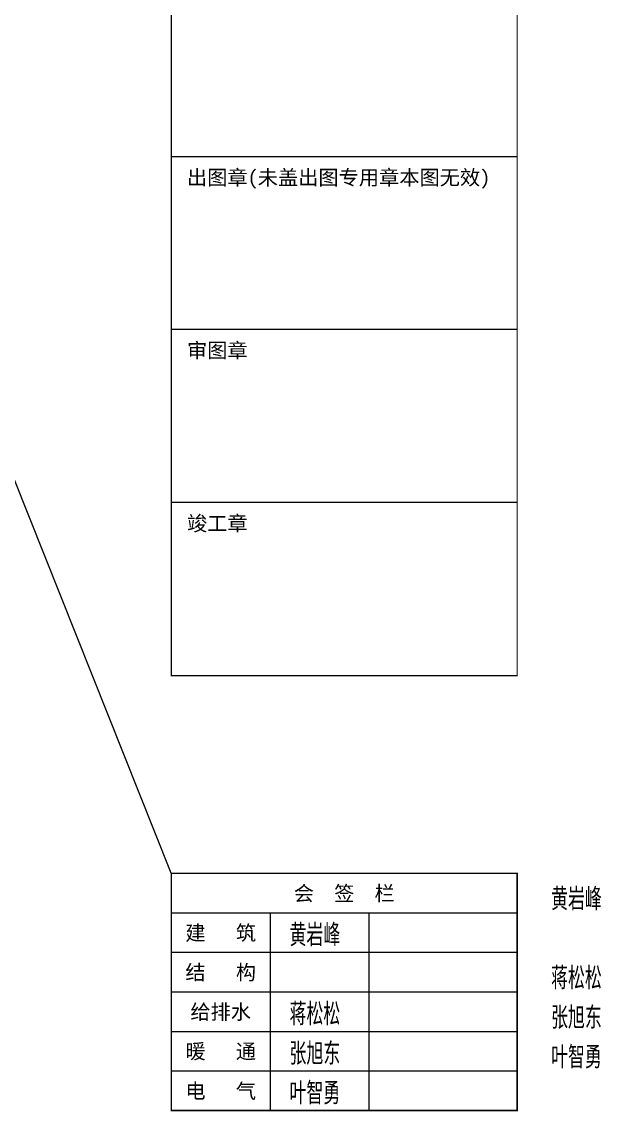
# Model space of a CAD drawing. Extents: x -104256 to -27901, y -155913 to -111823.
# Drawn here: x -78448 to -66722, y -155913 to -133868 of the extents above; entities that cross this region are included whole.
import ezdxf
from ezdxf.enums import TextEntityAlignment as Align

# ---------------------------------------------------------------- set-up
doc = ezdxf.new("R2010")
doc.units = 0
doc.layers.add('0-cxFrame', color=155, linetype='Continuous')
doc.layers.add('qianming', color=155, linetype='Continuous')
doc.styles.add('BZHZ', font='bzxw', dxfattribs={"width": 0.8, "bigfont": 'bzhz'})
doc.styles.add('cx_biaoti', font='')
doc.styles.add('图框宋体', font='', dxfattribs={"width": 0.75})
doc.styles.get('cx_biaoti').set_extended_font_data('SimSun')
doc.styles.get('图框宋体').set_extended_font_data('SimSun')

# ---------------------------------------------------------------- blocks, each defined once
blk = doc.blocks.new('zjcx_lan_xinxi(Dragon)')
for p, q in [((7000, -3200), (0, -3200)), ((7000, -6700), (0, -6700)), ((7000, -10200), (0, -10200)), ((7000, -13700), (0, -13700)), ((7000, -17200), (0, -17200))]:
    blk.add_line(p, q)
at = {"const_width": 25}
blk.add_lwpolyline([(0, -20700), (7000, -20700), (7000, 0), (0, 0)], close=True, dxfattribs=at)
for points in [[(2500, -3200), (2500, 0)], [(4500, -3200), (4500, 0)], [(0, -800), (7000, -800)], [(0, -1600), (7000, -1600)], [(0, -2400), (7000, -2400)]]:
    blk.add_lwpolyline(points)
for points in [[(7000, -3200), (7000, 0)], [(0, -3200), (7000, -3200)], [(0, -20700), (7000, -20700), (7000, -3200)], [(0, -20700), (7000, -20700)]]:
    blk.add_lwpolyline(points, dxfattribs=at)
at = {"style": '图框宋体'}
for s, p in [('实   名', (3500, -400)), ('签   名', (5750, -400)), ('项目负责人', (1204, -1200)), ('专业负责人', (1250, -2000)), ('设  计  人', (1250, -2800))]:
    blk.add_text(s, height=300, dxfattribs=at).set_placement(p, align=Align.MIDDLE)
for s, p in [('注册（执业）章', (318, -3771)), ('预留章', (318, -7271)), ('出图章(未盖出图专用章本图无效)', (318, -10771)), ('审图章', (318, -14271)), ('竣工章', (318, -17771))]:
    blk.add_text(s, height=300, dxfattribs=at).set_placement(p)
blk = doc.blocks.new('T-信息(Dragon)')
at = {"layer": '0-cxFrame'}
blk.add_blockref('zjcx_lan_xinxi(Dragon)', (0, 0), dxfattribs=at)
at = {"layer": 'qianming', "color": 3, "style": 'cx_biaoti'}
for s, p in [('宋月飞', (3569, -1203)), ('宋月飞', (3569, -2003)), ('叶佳超', (3569, -2803))]:
    blk.add_text(s, height=350, dxfattribs=at).set_placement(p, align=Align.MIDDLE_CENTER)
blk = doc.blocks.new('zjcx_lan_huiqian(Dragon)')
for p, q in [((-7000, -800), (0, -800)), ((-5000, -800), (-5000, -4800)), ((-3000, -800), (-3000, -4800)), ((-7000, -1600), (0, -1600)), ((-7000, -2400), (0, -2400)), ((-7000, -3200), (0, -3200)), ((-7000, -4000), (0, -4000))]:
    blk.add_line(p, q)
at = {"const_width": 30}
blk.add_lwpolyline([(-7000, 0), (0, 0)], dxfattribs=at)
blk.add_lwpolyline([(-7000, 0), (0, 0), (0, -4800), (-7000, -4800)], close=True, dxfattribs=at)
at = {"style": 'cx_biaoti'}
for s, p in [('会  签  栏', (-3500, -400)), ('建   筑', (-6000, -1200)), ('结   构', (-6000, -2000)), ('给排水', (-6000, -2800)), ('暖   通', (-6000, -3600)), ('电   气', (-6000, -4400))]:
    blk.add_text(s, height=300, dxfattribs=at).set_placement(p, align=Align.MIDDLE)
blk = doc.blocks.new('T-汇签(Dragon)')
at = {"layer": '0-cxFrame'}
blk.add_blockref('zjcx_lan_huiqian(Dragon)', (0, 0), dxfattribs=at)
at = {"layer": 'qianming', "style": 'BZHZ', "width": 0.8}
for s, p in [('黄岩峰', (-4094, -1227)), ('蒋松松', (-4094, -2827)), ('张旭东', (-4094, -3627)), ('叶智勇', (-4094, -4427))]:
    blk.add_text(s, height=450, dxfattribs=at).set_placement(p, align=Align.MIDDLE)

msp = doc.modelspace()

# ---------------------------------------------------------------- linework, layer by layer
msp.add_line((-75421.97, -151097.86), (-90173.32, -114128.44))

# ---------------------------------------------------------------- block references
at = {"layer": '0-cxFrame'}
for name, p in [('T-信息(Dragon)', (-75421.97, -126397.86)), ('T-汇签(Dragon)', (-68421.97, -151097.86))]:
    msp.add_blockref(name, p, dxfattribs=at)

# ---------------------------------------------------------------- texts
at = {"layer": 'qianming', "style": 'BZHZ', "width": 0.8}
for s, p in [('黄岩峰', (-67222.81, -151597.07)), ('蒋松松', (-67222.81, -153197.07)), ('张旭东', (-67222.81, -153997.07)), ('叶智勇', (-67222.81, -154797.07))]:
    msp.add_text(s, height=450, dxfattribs=at).set_placement(p, align=Align.MIDDLE)

doc.saveas('drawing.dxf')
